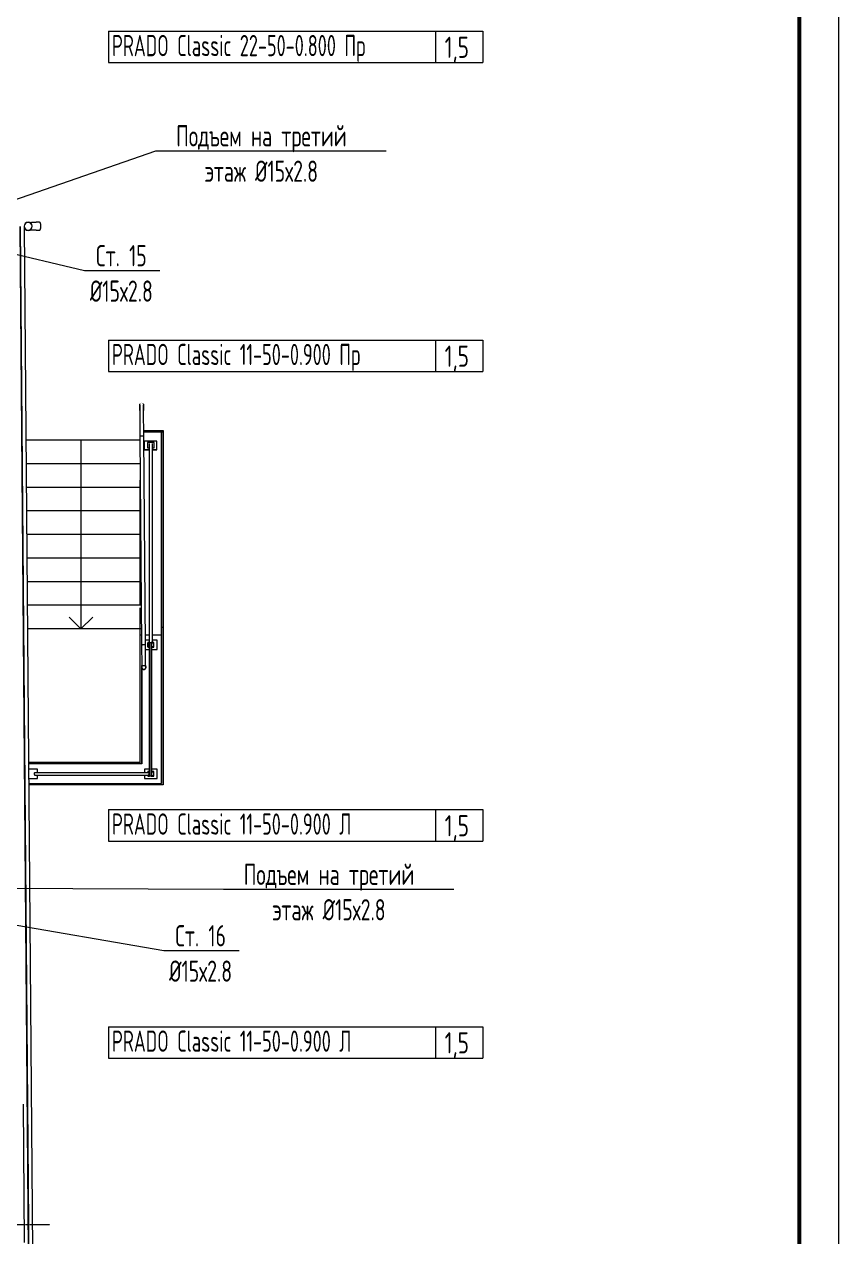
# Model space of a CAD drawing. Header units: millimetres. Extents: x -3929 to 624051, y 52832 to 514950.
# Drawn here: x 229495 to 239859, y 258956 to 274379 of the extents above; entities that cross this region are included whole.
import ezdxf
from ezdxf import colors
from ezdxf.entities.mleader import LeaderData, LeaderLine
from ezdxf.enums import TextEntityAlignment as Align
from ezdxf.math import Vec2, Vec3

# ---------------------------------------------------------------- set-up
doc = ezdxf.new("R2010")
doc.units = ezdxf.units.MM
doc.linetypes.add('ADSK_Линия сетки', pattern=[25, 20, -2.5, 0, -2.5])
for name, color, linetype in [('9_Форматы', 7, 'Continuous'), ('ПРИБОРЫ', 3, 'Continuous'), ('статистика приборов', 252, 'Continuous'), ('стояки', 7, 'Continuous')]:
    doc.layers.add(name, color=color, linetype=linetype)
for name, color, linetype, lineweight in [('Лестницы', 7, 'Continuous', 9), ('Обобщенные модели', 7, 'Continuous', 18), ('ОВ-рамка', 7, 'Continuous', 30), ('ОВ-ТЕКСТ', 7, 'Continuous', 25), ('Ограждение', 7, 'Continuous', 9), ('Оси', 253, 'Continuous', 9), ('Стены внутренние', 7, 'Continuous', 18), ('Стены наружные', 7, 'Continuous', 18), ('Стены отделка', 7, 'Continuous', 30), ('Стрелки вверх', 7, 'Continuous', 18)]:
    doc.layers.add(name, color=color, linetype=linetype, lineweight=lineweight)
doc.styles.add('СТИЛЬ', font='simplex.shx', dxfattribs={"width": 0.65})

# ---------------------------------------------------------------- blocks, each defined once
blk = doc.blocks.new('2 этаж')
at = {"layer": 'Лестницы', "color": 253, "lineweight": 0}
for p, q in [((421706, -141127), (420256, -141127)), ((421706, -141127), (420256, -141127)), ((421709, -141427), (420259, -141427)), ((421709, -141427), (420259, -141427)), ((421710, -141727), (420261, -141727)), ((421710, -141727), (420261, -141727)), ((421710, -142027), (420264, -142027)), ((421710, -142027), (420264, -142027)), ((421710, -142327), (420266, -142327)), ((421710, -142327), (420266, -142327)), ((421710, -142627), (420269, -142627)), ((421710, -142627), (420269, -142627)), ((421710, -142927), (420271, -142927)), ((421710, -142927), (420271, -142927)), ((421723, -143227), (420273, -143227)), ((421723, -143227), (420273, -143227)), ((421726, -143527), (420276, -143527))]:
    blk.add_line(p, q, dxfattribs=at)
at = {"layer": 'Обобщенные модели', "color": 253, "lineweight": 0}
for p, q in [((420297, -138356), (420298, -138356)), ((420298, -138356), (420301, -138356)), ((420300, -138456), (420298, -138456)), ((420303, -138456), (420300, -138456)), ((420301, -138356), (420304, -138356)), ((420306, -138456), (420303, -138456)), ((420304, -138356), (420307, -138356)), ((420309, -138456), (420306, -138456)), ((420307, -138356), (420310, -138356)), ((420312, -138456), (420309, -138456)), ((420310, -138356), (420314, -138356)), ((420316, -138456), (420312, -138456)), ((420314, -138356), (420317, -138356)), ((420320, -138456), (420316, -138456)), ((420317, -138356), (420321, -138356)), ((420324, -138456), (420320, -138456)), ((420321, -138356), (420325, -138356)), ((420328, -138455), (420324, -138456)), ((420325, -138356), (420330, -138355)), ((420332, -138455), (420328, -138455)), ((420330, -138355), (420334, -138355)), ((420337, -138455), (420332, -138455)), ((420334, -138355), (420338, -138355)), ((420341, -138455), (420337, -138455)), ((420338, -138355), (420343, -138355)), ((420346, -138455), (420341, -138455)), ((420343, -138355), (420348, -138355)), ((420351, -138455), (420346, -138455)), ((420348, -138355), (420353, -138355)), ((420356, -138455), (420351, -138455)), ((420353, -138355), (420358, -138355)), ((420361, -138455), (420356, -138455)), ((420358, -138355), (420363, -138355)), ((420366, -138455), (420361, -138455)), ((420363, -138355), (420369, -138355)), ((420372, -138455), (420366, -138455)), ((420369, -138355), (420374, -138355)), ((420377, -138455), (420372, -138455)), ((420374, -138355), (420380, -138355)), ((420383, -138455), (420377, -138455)), ((420380, -138355), (420385, -138355)), ((420388, -138455), (420383, -138455)), ((420385, -138355), (420388, -138355)), ((420430, -138355), (420388, -138355)), ((420388, -138455), (420431, -138455))]:
    blk.add_line(p, q, dxfattribs=at)
for radius, start, end in [(52, 0.4634, 180.4634), (52, 180.4634, 0.4634), (50, 0.4634, 180.4634), (50, 180.4634, 0.4634)]:
    blk.add_arc((420284, -138406), radius, start, end, dxfattribs=at)
for start_param, end_param in [(4.712389, 6.283185), (3.141593, 4.712389)]:
    blk.add_ellipse((420431, -138405), major_axis=(-0.4, 50), ratio=0.309017, start_param=start_param, end_param=end_param, dxfattribs=at)
at = {"layer": 'Ограждение', "color": 253, "lineweight": 0}
for p, q in [((421717, -140655), (421718, -140655)), ((421730, -140653), (421731, -140653)), ((421703, -140672), (421704, -140671)), ((421703, -140673), (421703, -140672)), ((421703, -140674), (421703, -140673)), ((421703, -140675), (421703, -140674)), ((421703, -140676), (421703, -140675)), ((421703, -140677), (421703, -140676)), ((421703, -140678), (421703, -140677)), ((421703, -140679), (421703, -140678)), ((421703, -140678), (421703, -140678)), ((421703, -140678), (421703, -140678)), ((421703, -140678), (421703, -140678)), ((421703, -140678), (421703, -140679)), ((421703, -140680), (421703, -140679)), ((421703, -140679), (421703, -140679)), ((421703, -140679), (421703, -140679)), ((421703, -140679), (421703, -140679)), ((421703, -140679), (421703, -140680)), ((421703, -140681), (421703, -140680)), ((421703, -140680), (421703, -140680)), ((421703, -140680), (421703, -140680)), ((421703, -140680), (421703, -140681)), ((421703, -140682), (421703, -140681)), ((421703, -140681), (421703, -140681)), ((421703, -140681), (421703, -140682)), ((421703, -140683), (421703, -140682)), ((421703, -140682), (421703, -140683)), ((421703, -140684), (421703, -140683)), ((421703, -140683), (421703, -140684)), ((421703, -140685), (421703, -140684)), ((421703, -140684), (421703, -140685)), ((421703, -140687), (421703, -140685)), ((421703, -140685), (421703, -140686)), ((421703, -140686), (421703, -140688)), ((421703, -140688), (421703, -140687)), ((421703, -140689), (421703, -140688)), ((421703, -140688), (421703, -140689)), ((421703, -140691), (421703, -140689)), ((421703, -140689), (421703, -140691)), ((421703, -140692), (421703, -140691)), ((421703, -140691), (421703, -140692)), ((421703, -140694), (421703, -140692)), ((421703, -140692), (421703, -140694)), ((421703, -140696), (421703, -140694)), ((421703, -140694), (421703, -140696)), ((421703, -140697), (421703, -140696)), ((421703, -140696), (421703, -140698)), ((421703, -140699), (421703, -140697)), ((421703, -140698), (421703, -140700)), ((421703, -140701), (421703, -140699)), ((421703, -140700), (421703, -140702)), ((421703, -140703), (421703, -140701)), ((421703, -140702), (421703, -140704)), ((421703, -140705), (421703, -140703)), ((421703, -140704), (421703, -140706)), ((421703, -140707), (421703, -140705)), ((421703, -140706), (421703, -140708)), ((421703, -140710), (421703, -140707)), ((421703, -140708), (421703, -140711)), ((421703, -140712), (421703, -140710)), ((421703, -140711), (421703, -140713)), ((421703, -140714), (421703, -140712)), ((421703, -140713), (421703, -140716)), ((421703, -140716), (421703, -140714)), ((421703, -140719), (421703, -140716)), ((421703, -140716), (421703, -140718)), ((421703, -140718), (421703, -140721)), ((421703, -140721), (421703, -140719)), ((421703, -140724), (421703, -140721)), ((421703, -140721), (421703, -140723)), ((421703, -140723), (421703, -140726)), ((421703, -140726), (421703, -140724)), ((421703, -140729), (421703, -140726)), ((421703, -140726), (421703, -140729)), ((421703, -140731), (421703, -140729)), ((421703, -140729), (421703, -140731)), ((421703, -140734), (421703, -140731)), ((421703, -140731), (421703, -140734)), ((421703, -140736), (421703, -140734)), ((421703, -140734), (421703, -140737)), ((421703, -140739), (421703, -140736)), ((421703, -140737), (421703, -140740)), ((421703, -140741), (421703, -140739)), ((421703, -140740), (421703, -140743)), ((421703, -140744), (421703, -140741)), ((421703, -140743), (421703, -140745)), ((421703, -140746), (421703, -140744)), ((421703, -140745), (421703, -140748)), ((421703, -140749), (421703, -140746)), ((421703, -140748), (421703, -140749)), ((421703, -140749), (421706, -141079)), ((421704, -140670), (421704, -140669)), ((421704, -140669), (421705, -140669)), ((421704, -140671), (421704, -140670)), ((421705, -140669), (421705, -140668)), ((421707, -140663), (421708, -140663)), ((421742, -140658), (421743, -140659)), ((421750, -140667), (421750, -140668)), ((421750, -140668), (421751, -140669)), ((421751, -140669), (421751, -140670)), ((421751, -140670), (421752, -140671)), ((421752, -140671), (421752, -140672)), ((421752, -140672), (421752, -140673)), ((421752, -140673), (421752, -140674)), ((421752, -140674), (421752, -140675)), ((421752, -140675), (421752, -140676)), ((421752, -140676), (421753, -140677)), ((421753, -140677), (421753, -140678)), ((421753, -140678), (421753, -140678)), ((421753, -140678), (421753, -140678)), ((421753, -140678), (421753, -140678)), ((421753, -140678), (421753, -140678)), ((421753, -140678), (421753, -140679)), ((421753, -140679), (421753, -140678)), ((421753, -140678), (421753, -140678)), ((421753, -140678), (421753, -140678)), ((421753, -140678), (421753, -140678)), ((421753, -140678), (421753, -140678)), ((421753, -140679), (421753, -140679)), ((421753, -140679), (421753, -140680)), ((421753, -140680), (421753, -140679)), ((421753, -140679), (421753, -140679)), ((421753, -140680), (421753, -140680)), ((421753, -140680), (421753, -140681)), ((421753, -140681), (421753, -140680)), ((421753, -140681), (421753, -140682)), ((421753, -140682), (421753, -140681)), ((421753, -140682), (421753, -140683)), ((421753, -140683), (421753, -140682)), ((421753, -140683), (421753, -140684)), ((421753, -140684), (421753, -140683)), ((421753, -140684), (421753, -140685)), ((421753, -140685), (421753, -140684)), ((421753, -140685), (421753, -140686)), ((421753, -140686), (421753, -140685)), ((421753, -140686), (421753, -140688)), ((421753, -140688), (421753, -140686)), ((421753, -140688), (421753, -140689)), ((421753, -140689), (421753, -140688)), ((421753, -140689), (421753, -140691)), ((421753, -140691), (421753, -140689)), ((421753, -140691), (421753, -140692)), ((421753, -140692), (421753, -140691)), ((421753, -140692), (421753, -140694)), ((421753, -140694), (421753, -140692)), ((421753, -140694), (421753, -140695)), ((421753, -140696), (421753, -140694)), ((421753, -140695), (421753, -140697)), ((421753, -140698), (421753, -140696)), ((421753, -140697), (421753, -140699)), ((421753, -140700), (421753, -140698)), ((421753, -140699), (421753, -140701)), ((421753, -140702), (421753, -140700)), ((421753, -140701), (421753, -140703)), ((421753, -140704), (421753, -140702)), ((421753, -140703), (421753, -140705)), ((421753, -140706), (421753, -140704)), ((421753, -140705), (421753, -140707)), ((421753, -140709), (421753, -140706)), ((421753, -140707), (421753, -140709)), ((421753, -140709), (421753, -140712)), ((421753, -140711), (421753, -140709)), ((421753, -140713), (421753, -140711)), ((421753, -140712), (421753, -140714)), ((421753, -140716), (421753, -140713)), ((421753, -140714), (421753, -140716)), ((421753, -140716), (421753, -140719)), ((421753, -140718), (421753, -140716)), ((421753, -140721), (421753, -140718)), ((421753, -140719), (421753, -140721)), ((421753, -140721), (421753, -140723)), ((421753, -140724), (421753, -140721)), ((421753, -140723), (421753, -140726)), ((421753, -140726), (421753, -140724)), ((421753, -140726), (421753, -140728)), ((421753, -140729), (421753, -140726)), ((421753, -140728), (421753, -140731)), ((421753, -140732), (421753, -140729)), ((421753, -140731), (421753, -140733)), ((421753, -140735), (421753, -140732)), ((421753, -140733), (421753, -140736)), ((421753, -140737), (421753, -140735)), ((421753, -140736), (421753, -140739)), ((421753, -140740), (421753, -140737)), ((421753, -140739), (421753, -140741)), ((421753, -140743), (421753, -140740)), ((421753, -140741), (421753, -140744)), ((421753, -140746), (421753, -140743)), ((421753, -140744), (421753, -140746)), ((421753, -140746), (421753, -140748)), ((421753, -140749), (421753, -140746)), ((421756, -141079), (421753, -140749)), ((421706, -141079), (421727, -143732)), ((421777, -143732), (421756, -141079)), ((421920, -141138), (421761, -141138)), ((421761, -141138), (421761, -141249)), ((421761, -141249), (421830, -141249)), ((421761, -141251), (421761, -141249)), ((421830, -141251), (421761, -141251)), ((421888, -141158), (421802, -141158)), ((421802, -141158), (421802, -141223)), ((421802, -141223), (421830, -141223)), ((421830, -143701), (421830, -141170)), ((421862, -141170), (421862, -143701)), ((421862, -141223), (421888, -141223)), ((421862, -141249), (421920, -141249)), ((421920, -141251), (421862, -141251)), ((421888, -141223), (421888, -141158)), ((421920, -141249), (421920, -141138)), ((421920, -141249), (421920, -141251)), ((421727, -143732), (421729, -143993)), ((421727, -143732), (421729, -143993)), ((421830, -143671), (421777, -143671)), ((421779, -143992), (421777, -143732)), ((421779, -143992), (421777, -143732)), ((421805, -143706), (421805, -143755)), ((421809, -143755), (421809, -143706)), ((421823, -143701), (421811, -143701)), ((421811, -143705), (421823, -143705)), ((421823, -143701), (421823, -145401)), ((421828, -143701), (421823, -143701)), ((421828, -143701), (421848, -143701)), ((421853, -143701), (421848, -143701)), ((421848, -145401), (421848, -143701)), ((421852, -143701), (421862, -143701)), ((421852, -143705), (421879, -143705)), ((421853, -143701), (421853, -145401)), ((421924, -143671), (421862, -143671)), ((421879, -143701), (421862, -143701)), ((421881, -143706), (421881, -143755)), ((421885, -143755), (421885, -143706)), ((421924, -143791), (421924, -143671)), ((421778, -143791), (421823, -143791)), ((421823, -143757), (421811, -143757)), ((421811, -143761), (421823, -143761)), ((421879, -143757), (421852, -143757)), ((421852, -143761), (421879, -143761)), ((421852, -143791), (421924, -143791)), ((421729, -143994), (421729, -143993)), ((421729, -143993), (421729, -143994)), ((421729, -143995), (421729, -143994)), ((421729, -143994), (421729, -143995)), ((421729, -143996), (421729, -143995)), ((421729, -143995), (421729, -143997)), ((421729, -143998), (421729, -143996)), ((421729, -143997), (421729, -143998)), ((421729, -143999), (421729, -143998)), ((421729, -143998), (421729, -143999)), ((421729, -144000), (421729, -143999)), ((421729, -143999), (421729, -144000)), ((421729, -144001), (421729, -144000)), ((421729, -144000), (421729, -144002)), ((421729, -144002), (421729, -144001)), ((421729, -144002), (421729, -144003)), ((421729, -144004), (421729, -144002)), ((421729, -144003), (421729, -144004)), ((421729, -144005), (421729, -144004)), ((421729, -144004), (421730, -144005)), ((421730, -144006), (421729, -144005)), ((421730, -144005), (421730, -144006)), ((421730, -144007), (421730, -144006)), ((421730, -144006), (421730, -144007)), ((421730, -144008), (421730, -144007)), ((421730, -144007), (421730, -144008)), ((421730, -144009), (421730, -144008)), ((421730, -144008), (421730, -144009)), ((421730, -144010), (421730, -144009)), ((421730, -144009), (421730, -144010)), ((421730, -144011), (421730, -144010)), ((421730, -144010), (421730, -144011)), ((421730, -144012), (421730, -144011)), ((421730, -144011), (421730, -144012)), ((421730, -144013), (421730, -144012)), ((421730, -144012), (421730, -144013)), ((421730, -144014), (421730, -144013)), ((421730, -144013), (421730, -144014)), ((421730, -144015), (421730, -144014)), ((421730, -144014), (421730, -144014)), ((421730, -144014), (421730, -144014)), ((421730, -144014), (421730, -144015)), ((421730, -144016), (421730, -144015)), ((421730, -144015), (421730, -144016)), ((421730, -144017), (421730, -144016)), ((421730, -144016), (421730, -144016)), ((421730, -144016), (421730, -144016)), ((421730, -144016), (421730, -144017)), ((421730, -144018), (421730, -144017)), ((421730, -144017), (421730, -144017)), ((421730, -144017), (421730, -144017)), ((421730, -144017), (421730, -144018)), ((421730, -144019), (421730, -144018)), ((421730, -144018), (421730, -144018)), ((421730, -144018), (421730, -144018)), ((421730, -144018), (421730, -144019)), ((421730, -144020), (421730, -144019)), ((421730, -144019), (421730, -144019)), ((421730, -144019), (421730, -144019)), ((421730, -144019), (421730, -144019)), ((421730, -144019), (421730, -144019)), ((421730, -144019), (421730, -144019)), ((421730, -144019), (421730, -144019)), ((421730, -144019), (421730, -144019)), ((421730, -144019), (421730, -144019)), ((421730, -144019), (421730, -144020)), ((421730, -144021), (421730, -144020)), ((421730, -144020), (421730, -144020)), ((421730, -144020), (421730, -144020)), ((421730, -144020), (421730, -144020)), ((421730, -144021), (421730, -144020)), ((421730, -144020), (421730, -144020)), ((421730, -144020), (421730, -144020)), ((421730, -144020), (421730, -144020)), ((421730, -144020), (421730, -144020)), ((421730, -144022), (421730, -144021)), ((421730, -144022), (421730, -144021)), ((421730, -144023), (421730, -144022)), ((421730, -144023), (421730, -144022)), ((421730, -144024), (421730, -144023)), ((421730, -144024), (421730, -144023)), ((421730, -144025), (421730, -144024)), ((421730, -144025), (421730, -144024)), ((421730, -144026), (421730, -144025)), ((421730, -144026), (421730, -144025)), ((421731, -144027), (421730, -144026)), ((421731, -144027), (421730, -144026)), ((421731, -144028), (421731, -144027)), ((421731, -144028), (421731, -144027)), ((421731, -144029), (421731, -144028)), ((421731, -144029), (421731, -144028)), ((421732, -144030), (421731, -144029)), ((421732, -144030), (421731, -144029)), ((421733, -144031), (421732, -144030)), ((421732, -144030), (421732, -144030)), ((421733, -144031), (421732, -144030)), ((421732, -144030), (421732, -144030)), ((421733, -144032), (421733, -144031)), ((421733, -144032), (421733, -144031)), ((421734, -144033), (421733, -144032)), ((421734, -144033), (421733, -144032)), ((421734, -144034), (421734, -144033)), ((421734, -144034), (421734, -144033)), ((421735, -144035), (421734, -144034)), ((421735, -144035), (421734, -144034)), ((421736, -144035), (421735, -144035)), ((421736, -144035), (421735, -144035)), ((421736, -144036), (421736, -144035)), ((421736, -144036), (421736, -144035)), ((421737, -144037), (421736, -144036)), ((421737, -144037), (421736, -144036)), ((421738, -144038), (421737, -144037)), ((421738, -144038), (421737, -144037)), ((421739, -144039), (421738, -144038)), ((421738, -144038), (421738, -144038)), ((421739, -144039), (421738, -144038)), ((421738, -144038), (421738, -144038)), ((421740, -144040), (421739, -144039)), ((421740, -144040), (421739, -144039)), ((421741, -144040), (421740, -144040)), ((421741, -144040), (421740, -144040)), ((421742, -144041), (421741, -144040)), ((421742, -144041), (421741, -144040)), ((421743, -144042), (421742, -144041)), ((421742, -144041), (421742, -144041)), ((421743, -144042), (421742, -144041)), ((421742, -144041), (421742, -144041)), ((421744, -144042), (421743, -144042)), ((421744, -144042), (421743, -144042)), ((421745, -144042), (421744, -144042)), ((421746, -144043), (421745, -144042)), ((421747, -144043), (421746, -144043)), ((421748, -144043), (421747, -144043)), ((421748, -144043), (421747, -144043)), ((421749, -144044), (421748, -144043)), ((421749, -144044), (421748, -144043)), ((421750, -144044), (421749, -144044)), ((421750, -144044), (421749, -144044)), ((421751, -144044), (421750, -144044)), ((421751, -144044), (421750, -144044)), ((421752, -144044), (421751, -144044)), ((421752, -144044), (421751, -144044)), ((421753, -144044), (421752, -144044)), ((421753, -144044), (421752, -144044)), ((421754, -144044), (421753, -144044)), ((421754, -144044), (421753, -144044)), ((421755, -144044), (421754, -144044)), ((421755, -144044), (421754, -144044)), ((421756, -144044), (421755, -144044)), ((421755, -144044), (421755, -144044)), ((421756, -144044), (421755, -144044)), ((421755, -144044), (421755, -144044)), ((421757, -144044), (421756, -144044)), ((421757, -144044), (421756, -144044)), ((421758, -144044), (421757, -144044)), ((421758, -144044), (421757, -144044)), ((421759, -144044), (421758, -144044)), ((421759, -144044), (421758, -144044)), ((421760, -144044), (421759, -144044)), ((421760, -144044), (421759, -144044)), ((421761, -144044), (421760, -144044)), ((421761, -144044), (421760, -144044)), ((421762, -144043), (421761, -144044)), ((421762, -144043), (421761, -144044)), ((421763, -144043), (421762, -144043)), ((421763, -144043), (421762, -144043)), ((421764, -144043), (421763, -144043)), ((421765, -144042), (421764, -144043)), ((421766, -144042), (421765, -144042)), ((421766, -144042), (421765, -144042)), ((421767, -144041), (421766, -144042)), ((421767, -144041), (421766, -144042)), ((421768, -144040), (421767, -144041)), ((421768, -144040), (421767, -144041)), ((421767, -144041), (421767, -144041)), ((421767, -144041), (421767, -144041)), ((421769, -144040), (421768, -144040)), ((421769, -144040), (421768, -144040)), ((421770, -144039), (421769, -144040)), ((421770, -144039), (421769, -144040)), ((421771, -144038), (421770, -144039)), ((421772, -144037), (421771, -144038)), ((421772, -144037), (421771, -144038)), ((421771, -144038), (421771, -144038)), ((421771, -144038), (421771, -144038)), ((421773, -144036), (421772, -144037)), ((421773, -144036), (421772, -144037)), ((421774, -144036), (421773, -144036)), ((421775, -144034), (421774, -144035)), ((421775, -144034), (421774, -144035)), ((421774, -144035), (421774, -144036)), ((421774, -144035), (421774, -144036)), ((421776, -144032), (421775, -144033)), ((421776, -144032), (421775, -144033)), ((421775, -144033), (421775, -144034)), ((421775, -144033), (421775, -144034)), ((421777, -144031), (421776, -144032)), ((421776, -144032), (421776, -144032)), ((421776, -144032), (421776, -144032)), ((421778, -144029), (421777, -144030)), ((421778, -144029), (421777, -144030)), ((421777, -144030), (421777, -144031)), ((421777, -144030), (421777, -144031)), ((421779, -144026), (421778, -144027)), ((421779, -144026), (421778, -144027)), ((421778, -144027), (421778, -144028)), ((421778, -144027), (421778, -144028)), ((421778, -144028), (421778, -144029)), ((421778, -144028), (421778, -144029)), ((421779, -143992), (421779, -143994)), ((421779, -143993), (421779, -143992)), ((421779, -143994), (421779, -143993)), ((421779, -143994), (421779, -143995)), ((421779, -143996), (421779, -143994)), ((421779, -143995), (421779, -143996)), ((421779, -143996), (421779, -143997)), ((421779, -143997), (421779, -143996)), ((421779, -143997), (421779, -143999)), ((421779, -143998), (421779, -143997)), ((421779, -144000), (421779, -143998)), ((421779, -143999), (421779, -144000)), ((421779, -144000), (421779, -144001)), ((421779, -144001), (421779, -144000)), ((421779, -144001), (421779, -144002)), ((421779, -144002), (421779, -144001)), ((421780, -144021), (421779, -144022)), ((421780, -144021), (421779, -144022)), ((421779, -144022), (421779, -144023)), ((421779, -144022), (421779, -144023)), ((421779, -144023), (421779, -144024)), ((421779, -144023), (421779, -144024)), ((421779, -144024), (421779, -144025)), ((421779, -144024), (421779, -144025)), ((421779, -144025), (421779, -144026)), ((421779, -144025), (421779, -144026)), ((421779, -144002), (421779, -144004)), ((421779, -144003), (421779, -144002)), ((421779, -144004), (421779, -144003)), ((421779, -144004), (421780, -144005)), ((421780, -144006), (421779, -144004)), ((421780, -144005), (421780, -144006)), ((421780, -144006), (421780, -144007)), ((421780, -144007), (421780, -144006)), ((421780, -144007), (421780, -144008)), ((421780, -144008), (421780, -144007)), ((421780, -144008), (421780, -144009)), ((421780, -144009), (421780, -144008)), ((421780, -144009), (421780, -144010)), ((421780, -144010), (421780, -144009)), ((421780, -144010), (421780, -144011)), ((421780, -144011), (421780, -144010)), ((421780, -144011), (421780, -144012)), ((421780, -144012), (421780, -144011)), ((421780, -144011), (421780, -144011)), ((421780, -144012), (421780, -144013)), ((421780, -144013), (421780, -144012)), ((421780, -144013), (421780, -144013)), ((421780, -144013), (421780, -144014)), ((421780, -144014), (421780, -144013)), ((421780, -144014), (421780, -144015)), ((421780, -144015), (421780, -144014)), ((421780, -144015), (421780, -144015)), ((421780, -144015), (421780, -144016)), ((421780, -144016), (421780, -144015)), ((421780, -144015), (421780, -144015)), ((421780, -144016), (421780, -144017)), ((421780, -144017), (421780, -144016)), ((421780, -144016), (421780, -144016)), ((421780, -144017), (421780, -144017)), ((421780, -144017), (421780, -144018)), ((421780, -144018), (421780, -144017)), ((421780, -144017), (421780, -144017)), ((421780, -144018), (421780, -144018)), ((421780, -144018), (421780, -144018)), ((421780, -144018), (421780, -144019)), ((421780, -144019), (421780, -144018)), ((421780, -144018), (421780, -144018)), ((421780, -144018), (421780, -144018)), ((421780, -144019), (421780, -144020)), ((421780, -144019), (421780, -144019)), ((421780, -144019), (421780, -144019)), ((421780, -144019), (421780, -144019)), ((421780, -144019), (421780, -144019)), ((421780, -144019), (421780, -144019)), ((421780, -144019), (421780, -144019)), ((421780, -144019), (421780, -144019)), ((421780, -144019), (421780, -144020)), ((421780, -144019), (421780, -144019)), ((421780, -144019), (421780, -144019)), ((421780, -144019), (421780, -144019)), ((421780, -144019), (421780, -144019)), ((421780, -144019), (421780, -144019)), ((421780, -144020), (421780, -144021)), ((421780, -144020), (421780, -144021)), ((420404, -145311), (420290, -145311)), ((420291, -145431), (420404, -145431)), ((420365, -145356), (420365, -145360)), ((420365, -145356), (420365, -145360)), ((420365, -145356), (421819, -145356)), ((420365, -145381), (420365, -145360)), ((420365, -145381), (420365, -145360)), ((421819, -145360), (420365, -145360)), ((420365, -145381), (420365, -145386)), ((420365, -145381), (420365, -145386)), ((420365, -145386), (421819, -145386)), ((420404, -145356), (420404, -145311)), ((420404, -145431), (420404, -145385)), ((421823, -145311), (421765, -145311)), ((421765, -145311), (421765, -145356)), ((421765, -145385), (421765, -145431)), ((421765, -145431), (421924, -145431)), ((421805, -145346), (421805, -145356)), ((421805, -145385), (421805, -145395)), ((421809, -145356), (421809, -145346)), ((421809, -145395), (421809, -145385)), ((421823, -145341), (421811, -145341)), ((421811, -145345), (421823, -145345)), ((421823, -145397), (421811, -145397)), ((421811, -145401), (421823, -145401)), ((421819, -145360), (421819, -145356)), ((421819, -145360), (421819, -145381)), ((421819, -145386), (421819, -145381)), ((421823, -145401), (421828, -145401)), ((421848, -145401), (421828, -145401)), ((421848, -145401), (421853, -145401)), ((421924, -145311), (421852, -145311)), ((421879, -145341), (421852, -145341)), ((421852, -145345), (421879, -145345)), ((421879, -145397), (421852, -145397)), ((421852, -145401), (421879, -145401)), ((421881, -145346), (421881, -145395)), ((421885, -145395), (421885, -145346)), ((421924, -145431), (421924, -145311))]:
    blk.add_line(p, q, dxfattribs=at)
for centre, radius, start, end in [((421811, -143706), 5.66, 90, 180), ((421811, -143706), 1.66, 90, 180), ((421811, -143706), 1.66, 105, 165), ((421879, -143706), 5.66, 0, 90), ((421879, -143706), 1.66, 0, 90), ((421879, -143706), 1.66, 15, 75), ((421811, -143755), 5.66, 180, 270), ((421811, -143755), 1.66, 180, 270), ((421811, -143755), 1.66, 195, 255), ((421879, -143755), 5.66, 270, 0), ((421879, -143755), 1.66, 270, 0), ((421879, -143755), 1.66, 285, 345), ((421811, -145346), 5.66, 90, 180), ((421811, -145395), 5.66, 180, 270), ((421811, -145346), 1.66, 90, 180), ((421811, -145346), 1.66, 105, 165), ((421811, -145395), 1.66, 180, 270), ((421811, -145395), 1.66, 195, 255), ((421879, -145346), 5.66, 0, 90), ((421879, -145346), 1.66, 0, 90), ((421879, -145395), 5.66, 270, 0), ((421879, -145395), 1.66, 270, 0), ((421879, -145346), 1.66, 15, 75), ((421879, -145395), 1.66, 285, 345)]:
    blk.add_arc(centre, radius, start, end, dxfattribs=at)
for start_param, end_param in [(3.070269, 4.312424), (2.898277, 2.958535), (4.35849, 4.712389), (4.712389, 5.066328), (5.139429, 5.343798), (5.399578, 6.354534), (0.167051, 0.24277)]:
    blk.add_ellipse((421755, -144019), major_axis=(25, 0.2), ratio=0.998881, start_param=start_param, end_param=end_param, dxfattribs=at)
for points, knots in [([(421731, -141074), (421726, -141074), (421720, -141074), (421713, -141075), (421709, -141076), (421706, -141078), (421706, -141079), (421706, -141079)], [-1, -1, -1, -1, -0.8333333, -0.75, -0.6666667, -0.5833333, -0.5, -0.5, -0.5, -0.5]), ([(421756, -141079), (421756, -141078), (421755, -141077), (421752, -141076), (421744, -141074), (421735, -141074), (421731, -141074)], [-0.5, -0.5, -0.5, -0.5, -0.4166667, -0.3333333, -0.1666667, 0, 0, 0, 0]), ([(421752, -143727), (421757, -143727), (421765, -143727), (421773, -143729), (421777, -143731), (421777, -143732), (421777, -143732)], [0, 0, 0, 0, 0.1666667, 0.3333333, 0.4166667, 0.5, 0.5, 0.5, 0.5]), ([(421730, -144014), (421730, -144014), (421729, -144018), (421730, -144024), (421732, -144031), (421734, -144034), (421735, -144035)], [-0.5741032, -0.5741032, -0.5741032, -0.5741032, -0.5555556, -0.4444444, -0.3333333, -0.2866771, -0.2866771, -0.2866771, -0.2866771]), ([(421737, -144037), (421738, -144038), (421740, -144040), (421744, -144042), (421748, -144043), (421748, -144043)], [-0.2517434, -0.2517434, -0.2517434, -0.2517434, -0.2222222, -0.1111111, -0.0839894, -0.0839894, -0.0839894, -0.0839894]), ([(421774, -144035), (421775, -144034), (421777, -144030), (421780, -144023), (421780, -144017), (421779, -144014), (421779, -144013)], [-0.7135267, -0.7135267, -0.7135267, -0.7135267, -0.6666667, -0.5555556, -0.4444444, -0.4258945, -0.4258945, -0.4258945, -0.4258945])]:
    blk.add_open_spline(points, degree=3, knots=knots, dxfattribs=at)
for points in [[(421727, -143732), (421727, -143732), (421728, -143731), (421730, -143730), (421734, -143729), (421740, -143728), (421746, -143727), (421750, -143727), (421752, -143727)], [(421730, -143993), (421729, -143993), (421729, -143992), (421730, -143992)], [(421730, -143992), (421729, -143992), (421729, -143993), (421732, -143994), (421738, -143994), (421746, -143995), (421752, -143995), (421754, -143995)], [(421750, -144044), (421752, -144044), (421753, -144044), (421755, -144044)], [(421754, -143995), (421757, -143995), (421763, -143995), (421771, -143994), (421777, -143994), (421780, -143993), (421780, -143992), (421779, -143992)], [(421755, -144044), (421756, -144044), (421758, -144044), (421759, -144044)], [(421761, -144043), (421762, -144043), (421763, -144043), (421763, -144043)], [(421771, -144038), (421772, -144038), (421772, -144037), (421773, -144036)], [(421779, -143992), (421780, -143992), (421780, -143992), (421779, -143993)]]:
    blk.add_open_spline(points, degree=3, dxfattribs=at)
at = {"layer": 'Оси', "color": 253, "linetype": 'ADSK_Линия сетки', "lineweight": 0}
blk.add_line((354441, -151102), (420560, -151102), dxfattribs=at)
at = {"layer": 'Стены внутренние', "color": 253, "lineweight": 0}
for p, q in [((421755, -141022), (421980, -141022)), ((421980, -141022), (421980, -145492)), ((421830, -143609), (421776, -143609)), ((421980, -143609), (421862, -143609)), ((421730, -144015), (421730, -144013)), ((421730, -145242), (421730, -144024))]:
    blk.add_line(p, q, dxfattribs=at)
at = {"layer": 'Стены наружные', "color": 253, "lineweight": 0}
for p, q in [((420184, -138411), (420381, -162726)), ((420290, -151433), (420184, -138411)), ((420235, -138415), (420340, -151432)), ((421755, -141002), (422000, -141002)), ((421980, -145492), (421980, -141022)), ((421980, -141022), (422000, -141022)), ((422000, -141002), (422000, -145512)), ((421710, -143227), (421710, -141636)), ((421710, -145242), (421710, -143258)), ((422000, -143509), (421980, -143509)), ((421726, -143609), (421710, -143609)), ((421730, -144025), (421730, -145242)), ((420290, -145222), (421710, -145222)), ((421730, -145242), (420290, -145242)), ((420292, -145492), (421980, -145492)), ((422000, -145512), (420292, -145512))]:
    blk.add_line(p, q, dxfattribs=at)
at = {"layer": 'Стены отделка', "color": 253, "lineweight": 0}
blk.add_line((420239, -151332), (420225, -149571), dxfattribs=at)
at = {"layer": 'Стрелки вверх', "color": 253, "lineweight": 0}
for p, q in [((420955, -141127), (420955, -141427)), ((420955, -141427), (420955, -141727)), ((420955, -141727), (420955, -142027)), ((420955, -142027), (420955, -142327)), ((420955, -142327), (420955, -142627)), ((420955, -142627), (420955, -142927)), ((420955, -142927), (420955, -143227)), ((420955, -143227), (420955, -143527)), ((420955, -143527), (420805, -143377)), ((420955, -143527), (421105, -143377))]:
    blk.add_line(p, q, dxfattribs=at)
blk = doc.blocks.new('*U2998')
at = {"layer": '9_Форматы', "color": 7, "linetype": 'Continuous', "lineweight": 9, "ltscale": 100}
blk.add_lwpolyline([(5, -5), (5, 589), (-836, 589), (-836, -5)], close=True, dxfattribs=at)
at = {"layer": '9_Форматы', "color": 7, "linetype": 'Continuous', "lineweight": 9, "ltscale": 100, "const_width": 0.5}
blk.add_lwpolyline([(0, 0), (0, 584), (-816, 584), (-816, 0)], close=True, dxfattribs=at)

msp = doc.modelspace()

# ---------------------------------------------------------------- linework, layer by layer
at = {"layer": 'ПРИБОРЫ', "color": 7, "lineweight": 15}
for p, q in [((230568.697, 274291.028), (235328.317, 274291.028)), ((230568.697, 274291.028), (235328.317, 274291.028)), ((230568.697, 274291.028), (230568.697, 273891.028)), ((234728.317, 274291.028), (234728.317, 273891.028)), ((235328.317, 274291.028), (235328.317, 273891.028)), ((230568.697, 273891.028), (235328.317, 273891.028)), ((230568.697, 270361.728), (235328.317, 270361.728)), ((230568.697, 270361.728), (235328.317, 270361.728)), ((230568.697, 270361.728), (230568.697, 269961.728)), ((234728.317, 270361.728), (234728.317, 269961.728)), ((235328.317, 270361.728), (235328.317, 269961.728)), ((230568.697, 269961.728), (235328.317, 269961.728)), ((230568.697, 264388.846), (235328.317, 264388.846)), ((230568.697, 264388.846), (235328.317, 264388.846)), ((230568.697, 264388.846), (230568.697, 263988.846)), ((234728.317, 264388.846), (234728.317, 263988.846)), ((235328.317, 264388.846), (235328.317, 263988.846)), ((230568.697, 263988.846), (235328.317, 263988.846)), ((230568.697, 261627.717), (235328.317, 261627.717)), ((230568.697, 261627.717), (235328.317, 261627.717)), ((230568.697, 261627.717), (230568.697, 261227.717)), ((234728.317, 261627.717), (234728.317, 261227.717)), ((235328.317, 261627.717), (235328.317, 261227.717)), ((230568.697, 261227.717), (235328.317, 261227.717))]:
    msp.add_line(p, q, dxfattribs=at)

# ---------------------------------------------------------------- block references
at = {"layer": 'ОВ-рамка', "ltscale": 100, "transparency": 33554687, "xscale": 100, "yscale": 100, "zscale": 100}
msp.add_blockref('*U2998', (239358.797, 228686.123), dxfattribs=at)
at = {"layer": 'стояки', "color": 5, "lineweight": 40}
msp.add_blockref('2 этаж', (-190738.98, 410215.433), dxfattribs=at)

# ---------------------------------------------------------------- texts
at = {"layer": 'статистика приборов', "color": 7, "style": 'СТИЛЬ', "width": 0.6}
for s, p in [('PRADO Classic 22-50-0.800 Пр      ', (230611.673, 273972.881)), ('PRADO Classic 11-50-0.900 Пр      ', (230611.673, 270043.581)), ('PRADO Classic 11-50-0.900 Л      ', (230611.673, 264070.7)), ('PRADO Classic 11-50-0.900 Л      ', (230611.673, 261309.571))]:
    msp.add_text(s, height=270, dxfattribs=at).set_placement(p)
at = {"layer": 'статистика приборов', "color": 7, "style": 'СТИЛЬ', "width": 0.7}
for p in [(234999.383, 273951.479), (234999.383, 270022.179), (234999.383, 264049.298), (234999.383, 261288.169)]:
    msp.add_text('1,5', height=270, dxfattribs=at).set_placement(p, align=Align.CENTER)

# ---------------------------------------------------------------- leaders
at = {"layer": 'ОВ-ТЕКСТ', "color": 7}
ml = msp.add_multileader_mtext('Standard', dxfattribs=at)
ml.set_content('\\A1;Подъем на третий этаж %%C15х2.8 ', color=7, style='СТИЛЬ')
ml.set_leader_properties(color=7, lineweight=18)
ml.build(insert=Vec2(0, 0))
ml.multileader.update_dxf_attribs({"text_left_attachment_type": 6, "text_right_attachment_type": 6, "dogleg_length": 0.36, "arrow_head_size": 0.126})
ctx = ml.context
ctx.base_point, ctx.char_height, ctx.arrow_head_size, ctx.landing_gap_size, ctx.plane_origin = Vec3(231171.505, 272771.065), 270, 0.126, 0.063, Vec3(253493.639, 261398.202)
ctx.left_attachment, ctx.right_attachment, ctx.text_align_type = 6, 6, 1
notes = []
notes.append((ctx, [(0, (1, 1, 0), (231171.253, 272771.065), (1, 0), 0.252, [(1, [(228597.058, 272027.308), (228597.058, 271877.308)], 0, [])])]))
ctx.mtext.insert, ctx.mtext.width, ctx.mtext.defined_height, ctx.mtext.alignment, ctx.mtext.flow_direction = Vec3(232512.889, 273095.065), 2900.40337, 1165.442, 2, 5
ml = msp.add_multileader_mtext('Standard', dxfattribs=at)
ml.set_content('\\A1;Ст. 15^J%%C15х2.8 ', color=7, style='СТИЛЬ')
ml.set_leader_properties(color=7, lineweight=18)
ml.build(insert=Vec2(0, 0))
ml.multileader.update_dxf_attribs({"text_left_attachment_type": 6, "text_right_attachment_type": 6, "dogleg_length": 0.36, "arrow_head_size": 0.126})
ctx = ml.context
ctx.base_point, ctx.char_height, ctx.arrow_head_size, ctx.landing_gap_size, ctx.plane_origin = Vec3(230262.771, 271245.856), 270, 0.126, 0.063, Vec3(236752.03, 267215.252)
ctx.left_attachment, ctx.right_attachment, ctx.text_align_type = 6, 6, 1
notes.append((ctx, [(0, (1, 1, 0), (230262.519, 271245.856), (1, 0), 0.252, [(0, [(228600.281, 271752.919), (228600.281, 271639.734)], 0, [])])]))
ctx.mtext.insert, ctx.mtext.width, ctx.mtext.alignment, ctx.mtext.flow_direction = Vec3(230730.834, 271569.856), 1404.14984, 2, 5
ml = msp.add_multileader_mtext('Standard', dxfattribs=at)
ml.set_content('\\A1;Подъем на третий этаж %%C15х2.8 ', color=7, style='СТИЛЬ')
ml.set_leader_properties(color=7, lineweight=18)
ml.build(insert=Vec2(0, 0))
ml.multileader.update_dxf_attribs({"text_left_attachment_type": 6, "text_right_attachment_type": 6, "dogleg_length": 0.36, "arrow_head_size": 0.126})
ctx = ml.context
ctx.base_point, ctx.char_height, ctx.arrow_head_size, ctx.landing_gap_size, ctx.plane_origin = Vec3(232031.076, 263376.637), 270, 0.126, 0.063, Vec3(253652.48, 252913.278)
ctx.left_attachment, ctx.right_attachment, ctx.text_align_type = 6, 6, 1
notes.append((ctx, [(0, (1, 1, 0), (232030.824, 263376.637), (1, 0), 0.252, [(1, [(228635.253, 263542.384), (228635.253, 263392.384)], 0, [])])]))
ctx.mtext.insert, ctx.mtext.width, ctx.mtext.defined_height, ctx.mtext.alignment, ctx.mtext.flow_direction = Vec3(233372.46, 263700.637), 2900.40337, 1165.442, 2, 5
ml = msp.add_multileader_mtext('Standard', dxfattribs=at)
ml.set_content('\\A1;Ст. 16^J%%C15х2.8 ', color=7, style='СТИЛЬ')
ml.set_leader_properties(color=7, lineweight=18)
ml.build(insert=Vec2(0, 0))
ml.multileader.update_dxf_attribs({"text_left_attachment_type": 6, "text_right_attachment_type": 6, "dogleg_length": 0.36, "arrow_head_size": 0.126})
ctx = ml.context
ctx.base_point, ctx.char_height, ctx.arrow_head_size, ctx.landing_gap_size, ctx.plane_origin = Vec3(231271.213, 262595.985), 270, 0.126, 0.063, Vec3(236863.085, 258614.592)
ctx.left_attachment, ctx.right_attachment, ctx.text_align_type = 6, 6, 1
notes.append((ctx, [(0, (1, 1, 0), (231270.961, 262595.985), (1, 0), 0.252, [(0, [(228711.336, 263152.259), (228711.336, 263039.074)], 0, [])])]))
ctx.mtext.insert, ctx.mtext.width, ctx.mtext.alignment, ctx.mtext.flow_direction = Vec3(231739.276, 262919.985), 1404.14984, 2, 5
for ctx, leaders in notes:
    for number, flags, end, landing, length, lines in leaders:
        leader = LeaderData()
        leader.index, (leader.has_last_leader_line, leader.has_dogleg_vector, leader.attachment_direction) = number, flags
        leader.last_leader_point, leader.dogleg_vector, leader.dogleg_length = Vec3(end), Vec3(landing), length
        for number, points, colour, breaks in lines:
            line = LeaderLine()
            line.index, line.vertices, line.color, line.breaks = number, Vec3.list(points), colors.encode_raw_color(colour), breaks
            leader.lines.append(line)
        ctx.leaders.append(leader)

doc.saveas('drawing.dxf')
